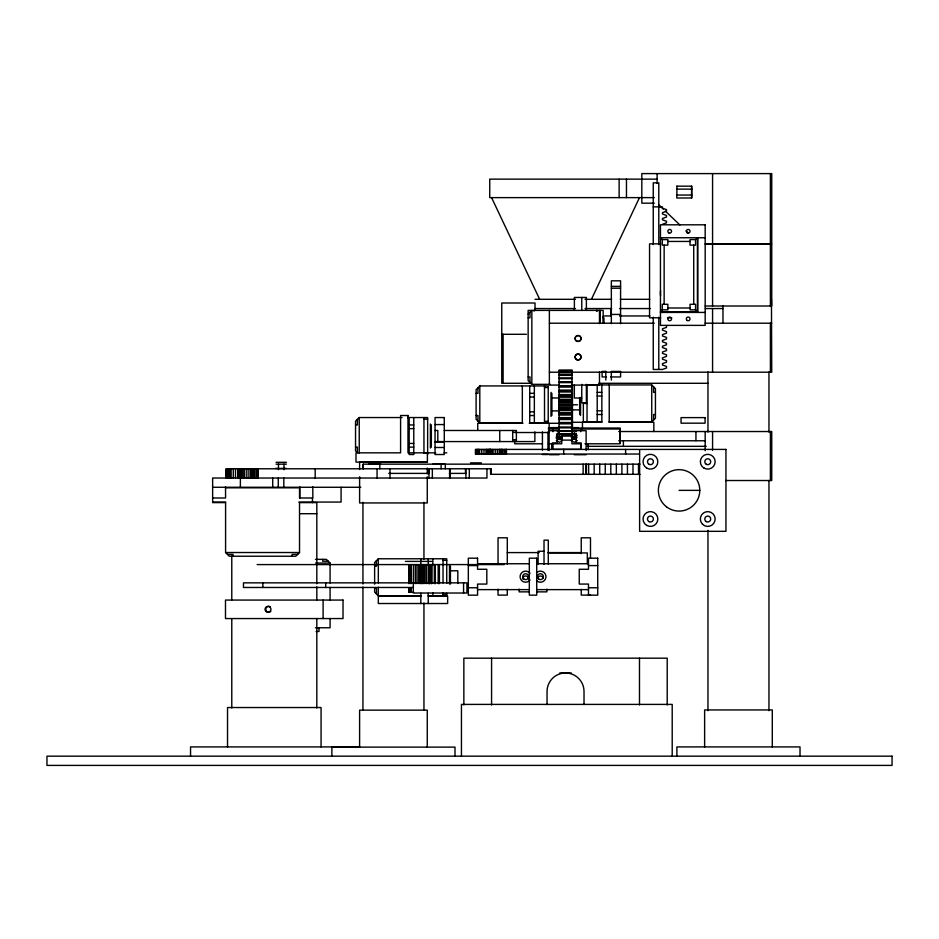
<?xml version="1.0" encoding="UTF-8"?>
<svg xmlns="http://www.w3.org/2000/svg" width="939" height="939" viewBox="0 0 939 939"><rect width="100%" height="100%" fill="white"/><g stroke="black" fill="none" stroke-linecap="round" stroke-linejoin="round"><path stroke-width="1.41" d="M535.03 310.116L535.03 303.004L501.755 303.004L501.755 383.288L530.934 383.288M620.069 442.832L620.069 428.043L571.769 428.043M722.971 323.204L722.971 305.914M571.229 372.196L771.741 372.196L771.447 299.306M591.417 299.306L639.482 197.624M402.021 417.55L359.238 417.55L355.541 421.247L355.541 450.826L357.383 452.668L357.383 447.128L355.541 447.128M528.152 314.096L531.85 310.398L531.85 384.344L550.383 384.344M316.819 583.812L316.819 502.611L299.529 502.611L299.529 552.531L295.832 556.228L229.28 556.228L225.583 552.531L225.583 502.611L212.637 502.611L212.637 478.021L486.954 478.021L486.954 468.784M529.725 422.914L548.212 422.914L548.212 385.941L479.806 385.941L476.108 389.638L476.108 419.217L479.806 422.914L522.589 422.914M695.564 239.598L695.564 245.138L690.024 245.138L690.024 239.598L695.564 239.598L697.419 237.743L697.419 311.689L660.446 311.689L662.288 309.847L667.84 309.847L667.84 304.295L662.288 304.295L662.288 309.847M446.729 583.272L446.729 558.775L378.323 558.775L374.626 562.473L374.626 584.199M608.953 421.916L651.736 421.916L655.434 418.219L655.434 388.64L651.736 384.943L587.039 384.943L587.039 421.916M557.379 431.67L559.433 430.485M572.168 431.67L574.222 430.485L576.264 431.67M561.475 441.13L559.433 442.316L556.358 440.544M577.297 440.544L574.222 442.316L571.147 440.544M662.488 224.292L666.49 222.836L666.49 221.275L662.488 219.82L662.488 218.482L666.49 217.026L666.49 215.465L662.488 214.01L662.488 212.684L666.49 211.216L666.49 209.667L662.488 208.2L662.488 206.873L653.251 206.873M657.112 179.138L489.735 179.138L489.735 197.624L654.33 197.624M676.796 186.168L691.761 186.168L691.761 198L676.796 198L676.972 186.168M676.972 189.126L691.761 189.126M676.972 195.042L691.761 195.042M654.33 203.176L641.818 203.176L641.818 173.598L771.741 173.598L771.741 243.847L705.389 243.847M705.177 237.743L660.446 237.743L662.288 239.598L662.288 245.138L667.84 245.138L667.84 239.598L662.288 239.598M667.84 241.44L690.024 241.44M660.645 243.847L649.553 243.847L649.553 317.793L660.645 317.793M705.177 244.128L771.741 244.128L771.741 306.008L705.177 306.008M611.348 286.36L620.585 286.36M611.348 288.214L620.585 288.214M535.03 299.306L575.431 299.306M585.032 299.306L611.582 299.306M620.362 299.306L649.694 299.306M667.84 307.992L690.024 307.992M535.03 308.555L575.478 308.555M585.032 308.555L611.582 308.555M619.646 308.555L650.258 308.555M705.389 308.555L722.971 308.555M695.564 309.847L690.024 309.847L690.024 304.295L695.564 304.295L695.564 309.847L697.419 311.689M660.446 312.429L705.177 312.429M611.348 314.436L620.585 314.436M603.507 315.95L610.902 315.95L610.902 308.555M619.576 315.95L649.929 315.95M528.152 317.793L529.995 317.793L529.995 312.253M667.57 317.793L671.737 317.793M549.397 323.204L654.295 323.204M705.177 323.204L771.741 323.204M501.755 334.296L526.415 334.296M559.081 370.764L572.027 370.764M559.081 371.034L572.027 371.034M606.066 371.41L602.099 371.41L602.099 376.95L606.371 376.95M549.397 372.196L559.597 372.196M559.081 372.372L572.027 372.372M559.081 372.806L572.027 372.806M559.081 374.778L572.027 374.778M559.081 375.365L572.027 375.365M528.152 376.95L529.995 376.95L529.995 382.502M610.632 376.95L620.585 376.95L620.585 371.41L611.348 371.41L611.348 380.084M559.081 377.924L572.027 377.924M559.081 378.652L572.027 378.652M559.081 381.727L572.027 381.727M559.081 382.326L572.027 382.326M559.081 382.584L572.027 382.584M598.8 383.288L708.088 383.288M559.081 385.084L549.374 385.084L549.374 310.398M571.569 385.084L599.481 385.084L599.481 371.903M559.081 385.976L572.027 385.976M559.081 386.093L572.027 386.093M559.081 387.068L572.027 387.068M544.514 387.502L548.212 387.502M559.081 390.084L572.027 390.084M559.081 390.929L572.027 390.929M559.081 391.986L572.027 391.986M597.204 392.338L601.829 392.338M655.434 392.338L653.591 392.338L653.591 386.786M476.108 393.335L477.963 393.335L477.963 387.784M529.725 393.335L534.35 393.335M559.081 394.556L572.027 394.556M559.081 395.8L572.027 395.8M559.081 396.105L572.027 396.105M597.204 396.035L601.829 396.035M529.725 397.033L534.35 397.033M559.081 397.209L572.027 397.209M551.909 397.96L559.304 397.96M581.734 398.03L574.339 398.03L574.339 385.084M559.081 399.286L572.027 399.286M559.081 400.566L572.027 400.566M559.081 401.493L572.027 401.493M559.081 402.631L572.027 402.631M587.039 403.43L583.342 403.43L583.342 421.916L601.829 421.916M559.081 404.146L572.027 404.146M571.886 404.803L577.567 404.803M559.081 405.448L572.027 405.448M559.081 406.963L572.027 406.963M559.081 408.101L572.027 408.101M559.081 409.028L572.027 409.028M572.25 409.897L579.645 409.897M559.081 410.308L572.027 410.308M597.204 410.824L601.829 410.824M551.909 410.895L559.304 410.895M529.725 411.822L534.35 411.822M559.081 412.385L572.027 412.385M559.081 413.489L572.027 413.489M559.081 413.794L572.027 413.794M597.204 414.522L601.829 414.522M655.434 414.522L653.591 414.522L653.591 420.062M559.081 415.038L572.027 415.038M408.019 418.383L408.019 415.508L400.589 415.508L400.589 452.844L355.998 452.844L355.998 462.094L427.398 462.094L427.398 452.844M476.108 415.519L477.963 415.519L477.963 421.071M529.725 415.519L534.35 415.519M559.081 417.609L572.027 417.609M559.081 418.348L572.027 418.348M559.081 418.665L572.027 418.665M423.947 419.111L427.644 419.111M559.081 419.51L572.027 419.51M544.514 421.353L548.212 421.353M572.743 422.28L601.852 422.28L601.829 384.943M559.081 422.527L572.027 422.527M522.859 423.289L477.74 423.289L477.74 429.886M529.256 423.289L558.846 423.289M559.081 423.501L572.027 423.501M559.081 423.618L572.027 423.618M435.039 424.569L444.276 424.569M355.541 424.944L357.383 424.944L357.383 419.393M409.158 424.944L413.77 424.944M559.081 427.01L572.027 427.01M550.371 427.621L559.128 427.621M570.806 427.621L578.107 427.621M559.081 427.867L572.027 427.867M548.353 428.043L558.599 428.043M409.158 428.642L413.77 428.642M548.353 429.006L558.799 429.006M571.769 429.006L620.069 429.006L620.069 443.795L584.938 443.795M435.039 430.485L437.809 430.485L437.809 441.576M444.276 430.485L516.38 430.485L516.38 441.576M549.139 430.684L586.112 430.684L586.112 450.474M559.081 430.942L572.027 430.942M618.754 431.529L771.741 431.529L771.741 480.522L725.73 480.522M512.682 432.386L516.38 432.386M515.628 432.527L549.139 432.527M559.081 434.229L572.027 434.229M559.081 434.816L572.027 434.816M559.081 436.788L561.956 436.788M559.081 437.222L561.956 437.222M559.081 438.56L561.956 438.56M559.081 438.83L561.956 438.83M561.956 439.511L559.081 439.511L559.081 432.832M512.682 439.687L516.38 439.687M561.745 440.098L571.91 440.098M618.754 440.767L705.177 440.767M435.039 441.576L534.866 441.576L534.866 431.87M435.039 441.964L444.276 441.964M409.158 443.431L413.77 443.431M542.496 443.795L514.689 443.795L514.689 441.107M548.353 443.795L561.745 443.795L561.745 436.083L571.91 436.083L571.91 443.795L580.689 443.795L580.689 449.335L552.965 449.335L552.965 443.795M587.227 446.318L706.222 446.318M409.158 447.128L413.77 447.128M435.039 447.492L444.276 447.492M638.626 449.417L475.416 449.417L475.416 454.042L638.626 454.042M435.719 452.844L407.984 452.844L407.984 415.508M444.041 452.844L446.811 452.844M423.947 452.95L427.644 452.95M542.425 454.523L547.965 454.523M549.139 454.711L559.022 454.711M574.375 454.711L586.112 454.711M276.054 462.305L286.407 462.305M427.268 462.281L359.602 462.281L359.602 469.547M470.451 462.868L481.355 462.868M368.534 463.784L380.553 463.784M433.102 463.784L444.393 463.784M276.054 464.159L286.407 464.159M639.999 464.159L363.1 464.159L363.1 468.784M275.491 468.408L286.407 468.408M226.287 468.784L226.287 478.021L226.229 468.784L491.214 468.784L491.191 474.324M388.793 473.397L428.959 473.397M449.394 473.397L465.92 473.397M639.999 474.324L490.592 474.324L490.592 468.514M212.637 487.271L360.787 487.271M225.583 487.822L299.529 487.822L299.529 497.987L312.851 497.987L312.793 486.825M679.085 490.369L699.79 490.369M212.578 497.987L225.583 497.987L225.524 486.825M212.637 502.06L225.771 502.06M298.755 502.06L341.08 502.06L341.08 487.271M300.187 513.703L316.819 513.703M544.021 551.252L538.106 551.252L538.106 563.459M225.583 552.531L299.529 552.531M507.295 552.59L539.197 552.59M547.895 552.59L581.241 552.59M548.282 552.918L587.321 552.918L587.321 563.799M227.426 554.374L232.978 554.374L232.978 556.228M297.675 554.374L292.135 554.374L292.135 556.228M315.469 559.362L326.385 559.362L330.082 563.06L330.082 583.025M443.032 560.348L446.729 560.348M328.227 561.217L322.687 561.217L322.687 559.362M405.425 561.405L431.658 561.405M315.574 563.06L330.082 563.06M477.564 563.74L529.326 563.74M536.721 563.74L588.483 563.74M257.169 564.597L504.208 564.585M468.326 565.583L477.564 565.583M588.483 565.583L597.732 565.583M374.626 566.17L376.469 566.17L376.469 560.63M450.427 570.795L457.821 570.795L457.821 583.518M413.289 587.474L243.471 587.474L243.471 582.849L466.918 582.849L466.918 593.025L413.289 593.025L413.418 564.585M468.326 587.767L477.564 587.767M588.483 587.767L597.732 587.767M477.564 589.622L529.326 589.622M536.721 589.622L588.483 589.622M529.373 591.863L519.161 591.863L519.161 589.093M536.674 591.863L546.897 591.863L546.897 589.093M413.63 592.321L408.911 592.321L408.911 587.943M443.032 594.187L446.729 594.187M590.49 595.103L581.241 595.103L581.241 589.375M376.469 593.906L376.469 588.366L374.626 588.366L374.626 592.063L378.323 595.76L421.106 595.76M428.243 595.76L446.729 595.76L446.729 593.284M420.872 596.124L378.323 596.124L378.323 603.519L447.645 603.519L447.645 596.124L428.243 596.124M315.481 627.768L330.082 627.768L330.082 619.059M316.138 631.466L318.99 631.466L318.99 627.768M559.726 672.97L571.335 672.97M358.041 746.916L190.547 746.916L190.547 756.165M659.19 205.16L663.333 209.127M665.411 211.111L679.93 224.996M686.151 230.947L688.228 232.931M531.85 384.344L528.152 380.647L528.141 310.398L603.178 310.398L603.178 317.957M491.578 197.624L539.655 299.306M800.016 756.165L800.016 746.916L676.902 746.916L676.902 756.165M772.292 746.916L772.292 709.943L704.626 709.943L704.626 746.916M770.391 173.598L770.391 243.847M770.391 244.128L770.391 306.008M770.391 323.204L770.391 372.196M770.391 431.529L770.391 480.522M768.959 371.997L768.959 432.104M768.959 480.498L768.959 710.706M712.572 173.598L712.572 243.847M712.572 244.128L712.572 306.008M712.572 308.555L712.572 372.196M712.572 431.529L712.572 450.262M707.959 371.997L707.959 432.104M707.959 530.347L707.959 710.706M705.177 431.529L705.177 450.708M697.783 237.743L697.783 312.429M695.94 431.529L695.94 440.767M693.721 245.138L693.721 304.295M691.585 186.168L691.585 198M672.207 756.165L672.207 704.403L461.448 704.403L461.448 756.165M667.206 704.978L667.206 658.18L463.854 658.18L463.854 704.978M666.49 325.798L666.49 327.359L662.488 328.814L662.488 330.152L666.49 331.608L666.49 333.157L662.488 334.624L662.488 335.951L666.49 337.418L666.49 338.967L662.488 340.423L662.488 341.761L666.49 343.216L666.49 344.777L662.488 346.233L662.488 347.571L666.49 349.026L666.49 350.587L662.488 352.043L662.488 353.381L666.49 354.836L666.49 356.386L662.488 357.853L662.488 359.179L666.49 360.635L666.49 362.196L662.488 363.651L662.488 364.989L666.49 366.445L666.49 368.006L662.488 369.461L653.251 369.461L653.251 317.206M664.143 245.138L664.143 304.295M658.791 244.61L658.791 182.835L653.251 182.835L653.251 244.61M658.791 317.206L658.791 369.461M657.112 173.598L657.112 183.41M653.837 431.529L653.837 422.28L609.223 422.28L609.223 384.943M651.736 384.943L651.736 421.916M639.482 658.18L639.482 704.978M639.048 464.159L639.048 474.324M638.52 464.159L638.52 474.324M632.98 464.159L632.98 474.324M627.428 464.159L627.428 474.324M626.466 179.138L626.466 197.624M625.609 449.417L625.609 454.042M623.39 440.767L623.39 446.318M621.888 464.159L621.888 474.324M620.585 323.673L620.585 280.82L611.348 280.82L611.348 323.673M619.13 179.138L619.13 197.624M616.348 464.159L616.348 474.324M610.796 464.159L610.796 474.324M605.796 371.375L605.796 380.084M605.256 464.159L605.256 474.324M603.953 317.793L603.953 323.345M603.026 316.866L603.026 323.345M600.256 310.398L600.256 322.875M599.716 464.159L599.716 474.324M599.481 310.398L599.481 323.579M597.227 310.316L597.227 311.138M597.204 384.943L597.204 421.916M596.558 310.398L596.558 311.032M594.164 464.159L594.164 474.324M590.49 557.86L590.49 537.801L581.241 537.801L581.241 553.552M588.624 464.159L588.624 474.324M588.178 444.03L588.178 449.687M586.382 310.398L586.382 297.452L574.375 297.452L574.375 310.398M586.382 384.344L586.382 402.831L581.769 402.831L581.769 384.344M586.394 464.159L586.394 474.324M585.889 464.159L585.889 474.324M584.023 704.59L584.023 691.456A18.487 18.487 0 0 0 565.536 672.97A18.487 18.487 0 0 0 547.05 691.456L547.05 704.59M583.131 464.159L583.131 474.324M582.45 422.28L582.45 428.888M581.769 297.452L581.769 310.398M581.03 449.171L581.03 442.879L576.217 442.879L576.217 433.642L557.179 433.642L557.179 442.879L552.367 442.879L552.367 449.171M580.56 397.42L580.56 415.449M580.689 429.006L580.689 431.694M579.645 397.819L579.645 414.522M574.586 432.856L574.586 436.811M572.461 384.908L572.461 427.668M572.461 432.973L572.461 438.466M572.027 431.858L572.027 370.001L559.081 370.083L559.081 431.858M572.027 432.832L572.027 439.593M563.682 449.417L563.682 454.042M552.965 429.006L552.965 431.694M551.909 393.335L551.909 415.519M551.663 444.217L551.663 448.384M550.982 392.408L550.982 416.447M549.139 423.289L549.139 450.474M548.282 564.362L548.282 540.16L544.021 540.16L544.021 564.362M547.965 431.905L547.965 450.274M544.514 385.941L544.514 422.914M542.425 431.905L542.425 450.274M534.35 385.941L534.35 422.914M534.091 310.316L534.091 311.138M529.725 385.941L529.725 423.289M522.33 385.941L522.33 423.289M512.682 430.485L512.682 441.576M507.295 564.269L507.295 537.801L498.046 537.801L498.046 563.588M507.295 589.375L507.295 595.103L498.046 595.103L498.046 589.187M506.461 449.417L506.461 454.042M506.015 449.417L506.015 454.042M505.898 449.417L505.898 454.042M504.489 449.417L504.489 454.042M503.104 334.296L503.104 383.288M502.905 449.417L502.905 454.042M502.048 449.417L502.048 454.042M501.743 449.417L501.743 454.042M501.168 449.417L501.168 454.042M500.346 449.417L500.346 454.042M499.736 430.485L499.736 441.576M499.56 449.417L499.56 454.042M499.29 449.417L499.29 454.042M497.306 449.417L497.306 454.042M495.24 449.417L495.24 454.042M493.092 449.417L493.092 454.042M492.177 449.417L492.177 454.042M491.578 658.18L491.578 704.978M490.557 449.417L490.557 454.042M490.545 449.417L490.545 454.042M490.264 449.417L490.264 454.042M489.841 449.417L489.841 454.042M489.477 449.417L489.477 454.042M489.102 449.417L489.102 454.042M488.386 449.417L488.386 454.042M487.423 449.417L487.423 454.042M486.496 449.417L486.496 454.042M486.191 449.417L486.191 454.042M483.984 449.417L483.984 454.042M481.777 449.417L481.777 454.042M479.806 385.941L479.806 422.914M479.618 449.417L479.618 454.042M478.726 449.417L478.714 454.042M477.845 449.417L477.951 454.042M477.646 449.417L477.646 454.042M476.096 449.417L476.096 454.042M469.312 468.784L469.312 478.021M465.92 468.784L465.92 478.021M465.486 468.784L465.486 473.397M463.573 582.849L463.573 593.025M455.004 756.353L455.004 747.115L331.878 747.115L331.878 756.353M450.427 566.17L450.427 584.023M449.992 468.784L449.992 478.021M449.605 468.784L449.605 478.021M449.499 565.255L449.499 584.023M445.309 464.159L445.309 468.784M443.032 558.775L443.032 582.955M443.032 592.908L443.032 595.76M441.107 464.159L441.107 468.784M439.358 564.585L439.44 583.565M438.607 564.585L438.607 583.565M438.278 564.585L438.278 583.565M435.273 564.585L435.379 583.565M435.003 564.585L435.003 583.565M434.323 564.585L434.323 583.565M432.856 558.775L432.856 564.938M432.856 592.908L432.856 595.76M432.351 468.784L432.351 478.021M431.341 424.944L431.341 447.128M430.532 564.585L430.532 583.565M430.414 424.017L430.414 448.056M429.534 564.585L429.534 583.565M429.24 564.585L429.24 583.565M428.959 468.784L428.959 478.021M428.912 564.585L428.912 583.565M428.36 564.585L428.36 583.565M428.243 558.775L428.243 564.938M428.243 593.295L428.243 603.519M428.102 468.784L428.102 473.397M427.644 454.523L427.644 417.55L409.158 417.55L409.158 454.523L413.77 454.523L413.77 417.55M427.268 468.092L427.268 473.902M427.268 476.812L427.268 502.952L359.602 502.952L359.602 476.812M427.268 747.115L427.268 710.142L359.602 710.142L359.602 747.115M426.47 564.585L426.517 583.565M426.024 564.585L426.024 583.565M424.135 564.585L424.135 583.565M423.947 417.55L423.947 453.103M423.947 502.283L423.947 559.233M423.947 603.038L423.947 709.626M423.689 564.585L423.689 583.565M422.48 564.585L422.48 583.565M421.564 564.585L421.564 583.565M421.142 564.585L421.142 583.565M420.836 558.775L420.883 583.565M420.836 593.248L420.836 603.519M419.381 564.585L419.381 583.565M417.937 564.585L417.937 583.565M416.059 564.585L416.059 583.565M415.296 564.585L415.296 583.565M411.247 564.585L411.247 583.565M411.247 587.943L411.247 592.321M410.777 564.585L410.777 583.565M410.777 587.943L410.777 592.321M408.993 564.585L408.993 583.565M408.993 587.943L408.993 592.321M408.911 564.585L408.911 583.565M390.014 468.784L390.014 478.021M379.814 464.159L379.814 468.784M378.323 558.775L378.323 582.955M378.323 587.227L378.323 595.76M377.067 468.784L377.067 478.021M363.287 464.159L363.287 468.784M362.935 502.283L362.935 584.058M362.935 586.981L362.935 709.626M359.238 417.55L359.238 453.103M330.082 587.309L330.082 600.138M325.704 582.849L325.704 587.474M323.098 600.068L323.098 618.555M321.068 746.916L321.068 707.536L227.52 707.536L227.52 746.916M316.819 586.734L316.819 599.88M316.819 618.871L316.819 707.959M315.187 468.784L315.187 478.021M312.476 497.987L312.476 502.611M299.846 486.825L299.846 497.987M284.001 464.159L284.001 469.7M283.813 478.021L283.813 487.271M278.46 464.159L278.46 469.7M278.273 478.021L278.273 487.271M272.721 478.021L272.721 487.271M262.85 582.849L262.85 587.474M258.025 468.784L258.025 478.021M257.591 468.784L257.591 478.021M257.474 468.784L257.474 478.021M256.065 468.784L256.065 478.021M254.481 468.784L254.481 478.021M253.624 468.784L253.624 478.021M253.33 468.784L253.33 478.021M252.755 468.784L252.755 478.021M251.934 468.784L251.934 478.021M251.147 468.784L251.147 478.021M250.889 468.784L250.889 478.021M248.917 468.784L248.917 478.021M246.84 468.784L246.84 478.021M244.703 468.784L244.703 478.021M243.788 468.784L243.788 478.021M242.168 468.784L242.168 478.021M241.44 468.784L241.44 478.021M240.983 468.784L240.983 478.021M240.607 468.784L240.607 478.021M240.372 478.021L240.372 487.271M239.891 468.784L239.891 478.021M238.929 468.784L238.929 478.021M238.001 468.784L238.001 478.021M237.696 468.784L237.696 478.021M235.489 468.784L235.489 478.021M233.283 468.784L233.283 478.021M231.78 556.064L231.78 599.88M231.78 618.871L231.78 707.959M231.123 468.784L231.123 478.021M230.231 468.784L230.219 478.021M229.445 468.784L229.445 478.021M227.473 468.784L227.473 478.021M227.156 468.784L227.156 478.021M226.992 468.784L226.992 478.021M226.792 468.784L226.792 478.021M226.569 468.784L226.569 478.021M558.905 439.252A2.958 2.958 0 0 1 557.367 439.252M557.367 433.536A2.958 2.958 0 0 1 558.905 433.536M571.452 433.841A2.958 2.958 0 0 1 575.853 436.013A2.958 2.958 0 0 1 572.156 439.252M536.873 563.494A2.958 2.958 0 0 1 538.352 563.893M660.598 295.621A18.487 18.487 0 0 1 660.598 290.797M560.912 438.959A2.958 2.958 0 0 1 556.569 437.163A2.958 2.958 0 0 1 559.433 433.442M577.074 437.163A2.958 2.958 0 0 1 571.358 437.163M571.358 435.637A2.958 2.958 0 0 1 577.074 435.637M574.198 433.536A2.958 2.958 0 0 1 571.628 437.973M559.409 436.494A2.958 2.958 0 0 1 556.076 437.867M558.905 438.302A2.958 2.958 0 0 1 556.663 438.008M575.49 433.959A2.958 2.958 0 0 1 571.452 438.008M270.772 611.406A2.958 2.934 -90 0 1 266.817 611.582A2.958 2.934 -90 0 1 266.3 607.615A2.958 2.934 -90 0 1 270.162 606.747M536.498 572.755A5.552 5.552 0 0 1 544.338 572.755A5.552 5.552 0 0 1 544.338 580.595A5.552 5.552 0 0 1 536.498 580.595M530.03 580.056A5.552 5.552 0 0 1 521.884 580.76A5.552 5.552 0 0 1 521.884 572.59A5.552 5.552 0 0 1 530.03 573.295M537.566 578.166A2.958 2.958 0 0 1 543.282 578.166M522.671 578.929A2.958 2.958 0 0 1 525.629 575.971A2.958 2.958 0 0 1 528.587 578.929M705.177 224.808L660.446 224.808L660.446 325.375L705.177 325.375L705.177 224.808M444.276 417.55L435.039 417.55L435.039 454.523L444.276 454.523L444.276 417.55M705.072 417.62L681.045 417.62L681.045 423.172L705.072 423.172L705.072 417.62M725.953 449.417L639.623 449.417L639.623 531.321L725.953 531.321L725.953 449.417M477.564 558.189L468.326 558.189L468.326 595.162L477.564 595.162L477.564 584.07L486.813 584.07L486.813 569.28L477.564 569.28L477.564 558.189M536.721 558.189L529.326 558.189L529.326 595.162L536.721 595.162L536.721 558.189M597.732 558.189L588.483 558.189L588.483 569.28L579.246 569.28L579.246 584.07L588.483 584.07L588.483 595.162L597.732 595.162L597.732 558.189M343.017 600.068L225.489 600.068L225.489 618.555L343.017 618.555L343.017 600.068M892.05 756.165L46.95 756.165L46.95 765.402L892.05 765.402L892.05 756.165M431.694 583.565L431.694 564.585L431.611 583.565M428.607 473.397L428.607 468.784L428.524 473.397M229.233 478.021L229.233 468.784L229.139 478.021M687.254 232.872A1.855 1.855 0 0 0 690.024 231.276A1.855 1.855 0 0 0 687.254 229.668A1.855 1.855 0 0 0 687.254 232.872M668.768 232.872A1.855 1.855 0 0 0 671.538 231.276A1.855 1.855 0 0 0 668.768 229.668A1.855 1.855 0 0 0 668.768 232.872M687.254 320.504A1.855 1.855 0 0 0 690.024 318.908A1.855 1.855 0 0 0 687.254 317.3A1.855 1.855 0 0 0 687.254 320.504M668.768 320.504A1.855 1.855 0 0 0 671.538 318.908A1.855 1.855 0 0 0 668.768 317.3A1.855 1.855 0 0 0 668.768 320.504M648.955 521.591A2.958 2.958 0 0 0 653.391 519.032A2.958 2.958 0 0 0 648.955 516.462A2.958 2.958 0 0 0 648.955 521.591M706.269 521.591A2.958 2.958 0 0 0 710.706 519.032A2.958 2.958 0 0 0 706.269 516.462A2.958 2.958 0 0 0 706.269 521.591M702.513 524.255A7.395 7.395 0 0 0 714.884 520.945A7.395 7.395 0 0 0 705.835 511.884A7.395 7.395 0 0 0 702.513 524.255M648.955 464.277A2.958 2.958 0 0 0 653.391 461.718A2.958 2.958 0 0 0 648.955 459.159A2.958 2.958 0 0 0 648.955 464.277M646.736 468.115A7.395 7.395 0 0 0 657.828 461.718A7.395 7.395 0 0 0 646.736 455.309A7.395 7.395 0 0 0 646.736 468.115M706.269 464.277A2.958 2.958 0 0 0 710.706 461.718A2.958 2.958 0 0 0 706.269 459.159A2.958 2.958 0 0 0 706.269 464.277M704.05 468.115A7.395 7.395 0 0 0 715.142 461.718A7.395 7.395 0 0 0 704.05 455.309A7.395 7.395 0 0 0 704.05 468.115M646.736 525.429A7.395 7.395 0 0 0 657.828 519.032A7.395 7.395 0 0 0 646.736 512.624A7.395 7.395 0 0 0 646.736 525.429M666.479 506.802A20.705 20.705 0 0 0 699.614 493.069A20.705 20.705 0 0 0 671.162 471.237A20.705 20.705 0 0 0 666.479 506.802M576.605 341.057A2.958 2.958 0 0 0 581.041 338.498A2.958 2.958 0 0 0 576.605 335.939A2.958 2.958 0 0 0 576.605 341.057M576.605 359.543A2.958 2.958 0 0 0 581.041 356.984A2.958 2.958 0 0 0 576.605 354.426A2.958 2.958 0 0 0 576.593 359.543A2.958 2.958 0 0 0 581.03 356.984A2.958 2.958 0 0 0 576.593 354.426A2.958 2.958 0 0 0 576.605 359.543M575.971 340.587A2.958 2.958 0 0 0 580.924 339.261A2.958 2.958 0 0 0 577.297 335.646A2.958 2.958 0 0 0 575.971 340.587M270.526 610.796A2.958 2.934 -90 0 0 267.979 606.359A2.958 2.934 -90 0 0 265.444 610.796A2.958 2.934 -90 0 0 270.526 610.796M538.939 579.234A2.958 2.958 0 0 0 543.376 576.675A2.958 2.958 0 0 0 538.939 574.116A2.958 2.958 0 0 0 538.939 579.234M524.15 579.234A2.958 2.958 0 0 0 528.587 576.675A2.958 2.958 0 0 0 524.15 574.116A2.958 2.958 0 0 0 524.15 579.234"/></g></svg>
